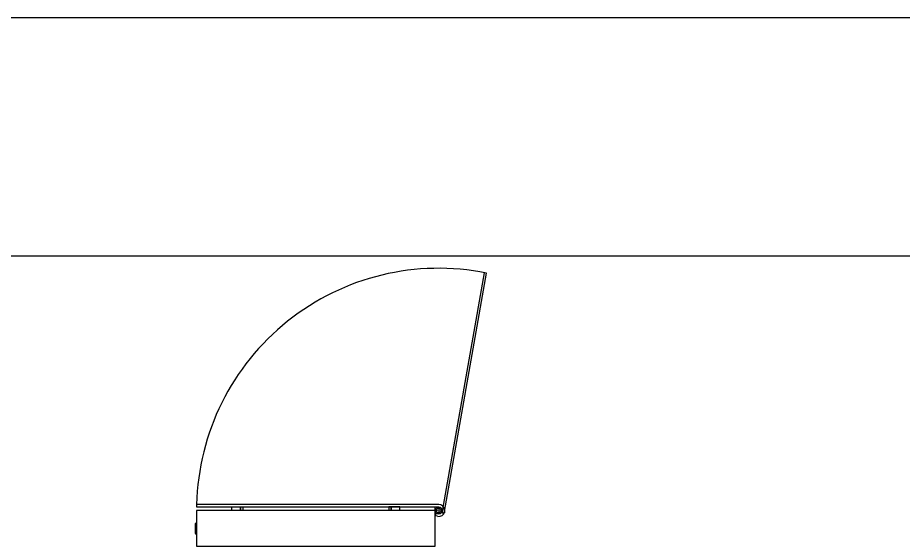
# Model space of a CAD drawing. Header units: millimetres. Extents: x 5064 to 11004, y 3085 to 7285.
# Drawn here: x 6549 to 8034, y 6409 to 7285 of the extents above; entities that cross this region are included whole.
import ezdxf
from ezdxf.lldxf.tags import DXFTag

# ---------------------------------------------------------------- set-up
doc = ezdxf.new("R2010")
doc.units = ezdxf.units.MM
doc.header["$LTSCALE"] = 0.3
doc.linetypes.add('DashDot', pattern=[15, 9, -3, 0, -3])
doc.layers.add('Nekreslit', color=6, linetype='Continuous', plot=False)
tags = doc.linetypes.add('HIDDEN2', pattern=[4.7625, 3.175, -1.5875]).pattern_tags.tags
tags[6:7] = [DXFTag(74, 4), DXFTag(75, 0), DXFTag(340, '0'), DXFTag(46, 0.0), DXFTag(50, 0.0), DXFTag(44, 0.0), DXFTag(45, 0.0)]
tags[4:5] = [DXFTag(74, 4), DXFTag(75, 0), DXFTag(340, '0'), DXFTag(46, 0.0), DXFTag(50, 0.0), DXFTag(44, 0.0), DXFTag(45, 0.0)]

msp = doc.modelspace()

# ---------------------------------------------------------------- linework, layer by layer
at = {"ltscale": 5}
for p, q in [((7249.3, 6458.9), (7249.3, 6464.9)), ((6908.6, 6458.9), (6849.3, 6458.9)), ((7177.3, 6458.9), (6921.4, 6458.9)), ((7237.3, 6458.9), (7190, 6458.9)), ((7250.3, 6453.7), (7249.7, 6449.8)), ((7253.6, 6449.1), (7249.7, 6449.8)), ((7254.3, 6453), (7250.3, 6453.7)), ((7261.3, 6458.9), (7261.3, 6454.9)), ((7261.3, 6454.9), (7265.3, 6454.9)), ((7265.3, 6458.9), (7265.3, 6454.9))]:
    msp.add_line(p, q, dxfattribs=at)
at = {"linetype": 'DashDot', "ltscale": 0.1}
for p, q in [((7255.3, 6464.9), (7255.3, 6452.9)), ((7261.3, 6458.9), (7249.3, 6458.9))]:
    msp.add_line(p, q, dxfattribs=at)
at = {"linetype": 'HIDDEN2'}
msp.add_lwpolyline([(7265.2, 6457.2), (7335.7, 6857), (7331.7, 6857.7), (7261.2, 6457.9)], dxfattribs=at)
at = {"ltscale": 5}
for points in [[(7255.3, 6468.9), (6849.3, 6468.9), (6849.3, 6464.9), (7255.3, 6464.9)], [(6908.6, 6458.9), (6908.6, 6464.9), (6922.8, 6464.9), (6922.8, 6458.9)], [(6908.6, 6458.9), (6908.6, 6464.9), (6922.8, 6464.9), (6922.8, 6458.9)], [(6922.8, 6458.9), (6922.8, 6464.9), (6927, 6464.9), (6927, 6458.9)], [(6922.8, 6458.9), (6922.8, 6464.9), (6927, 6464.9), (6927, 6458.9)], [(7175.9, 6458.9), (7175.9, 6464.9), (7171.6, 6464.9), (7171.6, 6458.9)], [(7190, 6458.9), (7190, 6464.9), (7175.9, 6464.9), (7175.9, 6458.9)], [(7190, 6458.9), (7190, 6464.9), (7175.9, 6464.9), (7175.9, 6458.9)], [(6849.3, 6418.9), (6847.3, 6420.9), (6847.3, 6436.9), (6849.3, 6438.9), (6849.3, 6418.9)]]:
    msp.add_lwpolyline(points, dxfattribs=at)
msp.add_lwpolyline([(6849.3, 6398.9), (7249.3, 6398.9), (7249.3, 6458.9), (6849.3, 6458.9)], close=True, dxfattribs=at)
for radius in [6, 4]:
    msp.add_circle((7255.3, 6458.9), radius, dxfattribs=at)
at = {"linetype": 'HIDDEN2'}
msp.add_arc((7255.3, 6458.9), 406.1, 78.5891, 178.5891, dxfattribs=at)
at = {"ltscale": 5}
for start, end in [(0, 90), (260, 350)]:
    msp.add_arc((7255.3, 6458.9), 10, start, end, dxfattribs=at)
at = {"layer": 'Nekreslit'}
for points in [[(5064.4, 3085.3), (11004.4, 3085.3), (11004.4, 7285.3), (5064.4, 7285.3)], [(5464.4, 3285.3), (9504.4, 3285.3), (9504.4, 6885.3), (5464.4, 6885.3)]]:
    msp.add_lwpolyline(points, close=True, dxfattribs=at)

doc.saveas('drawing.dxf')
